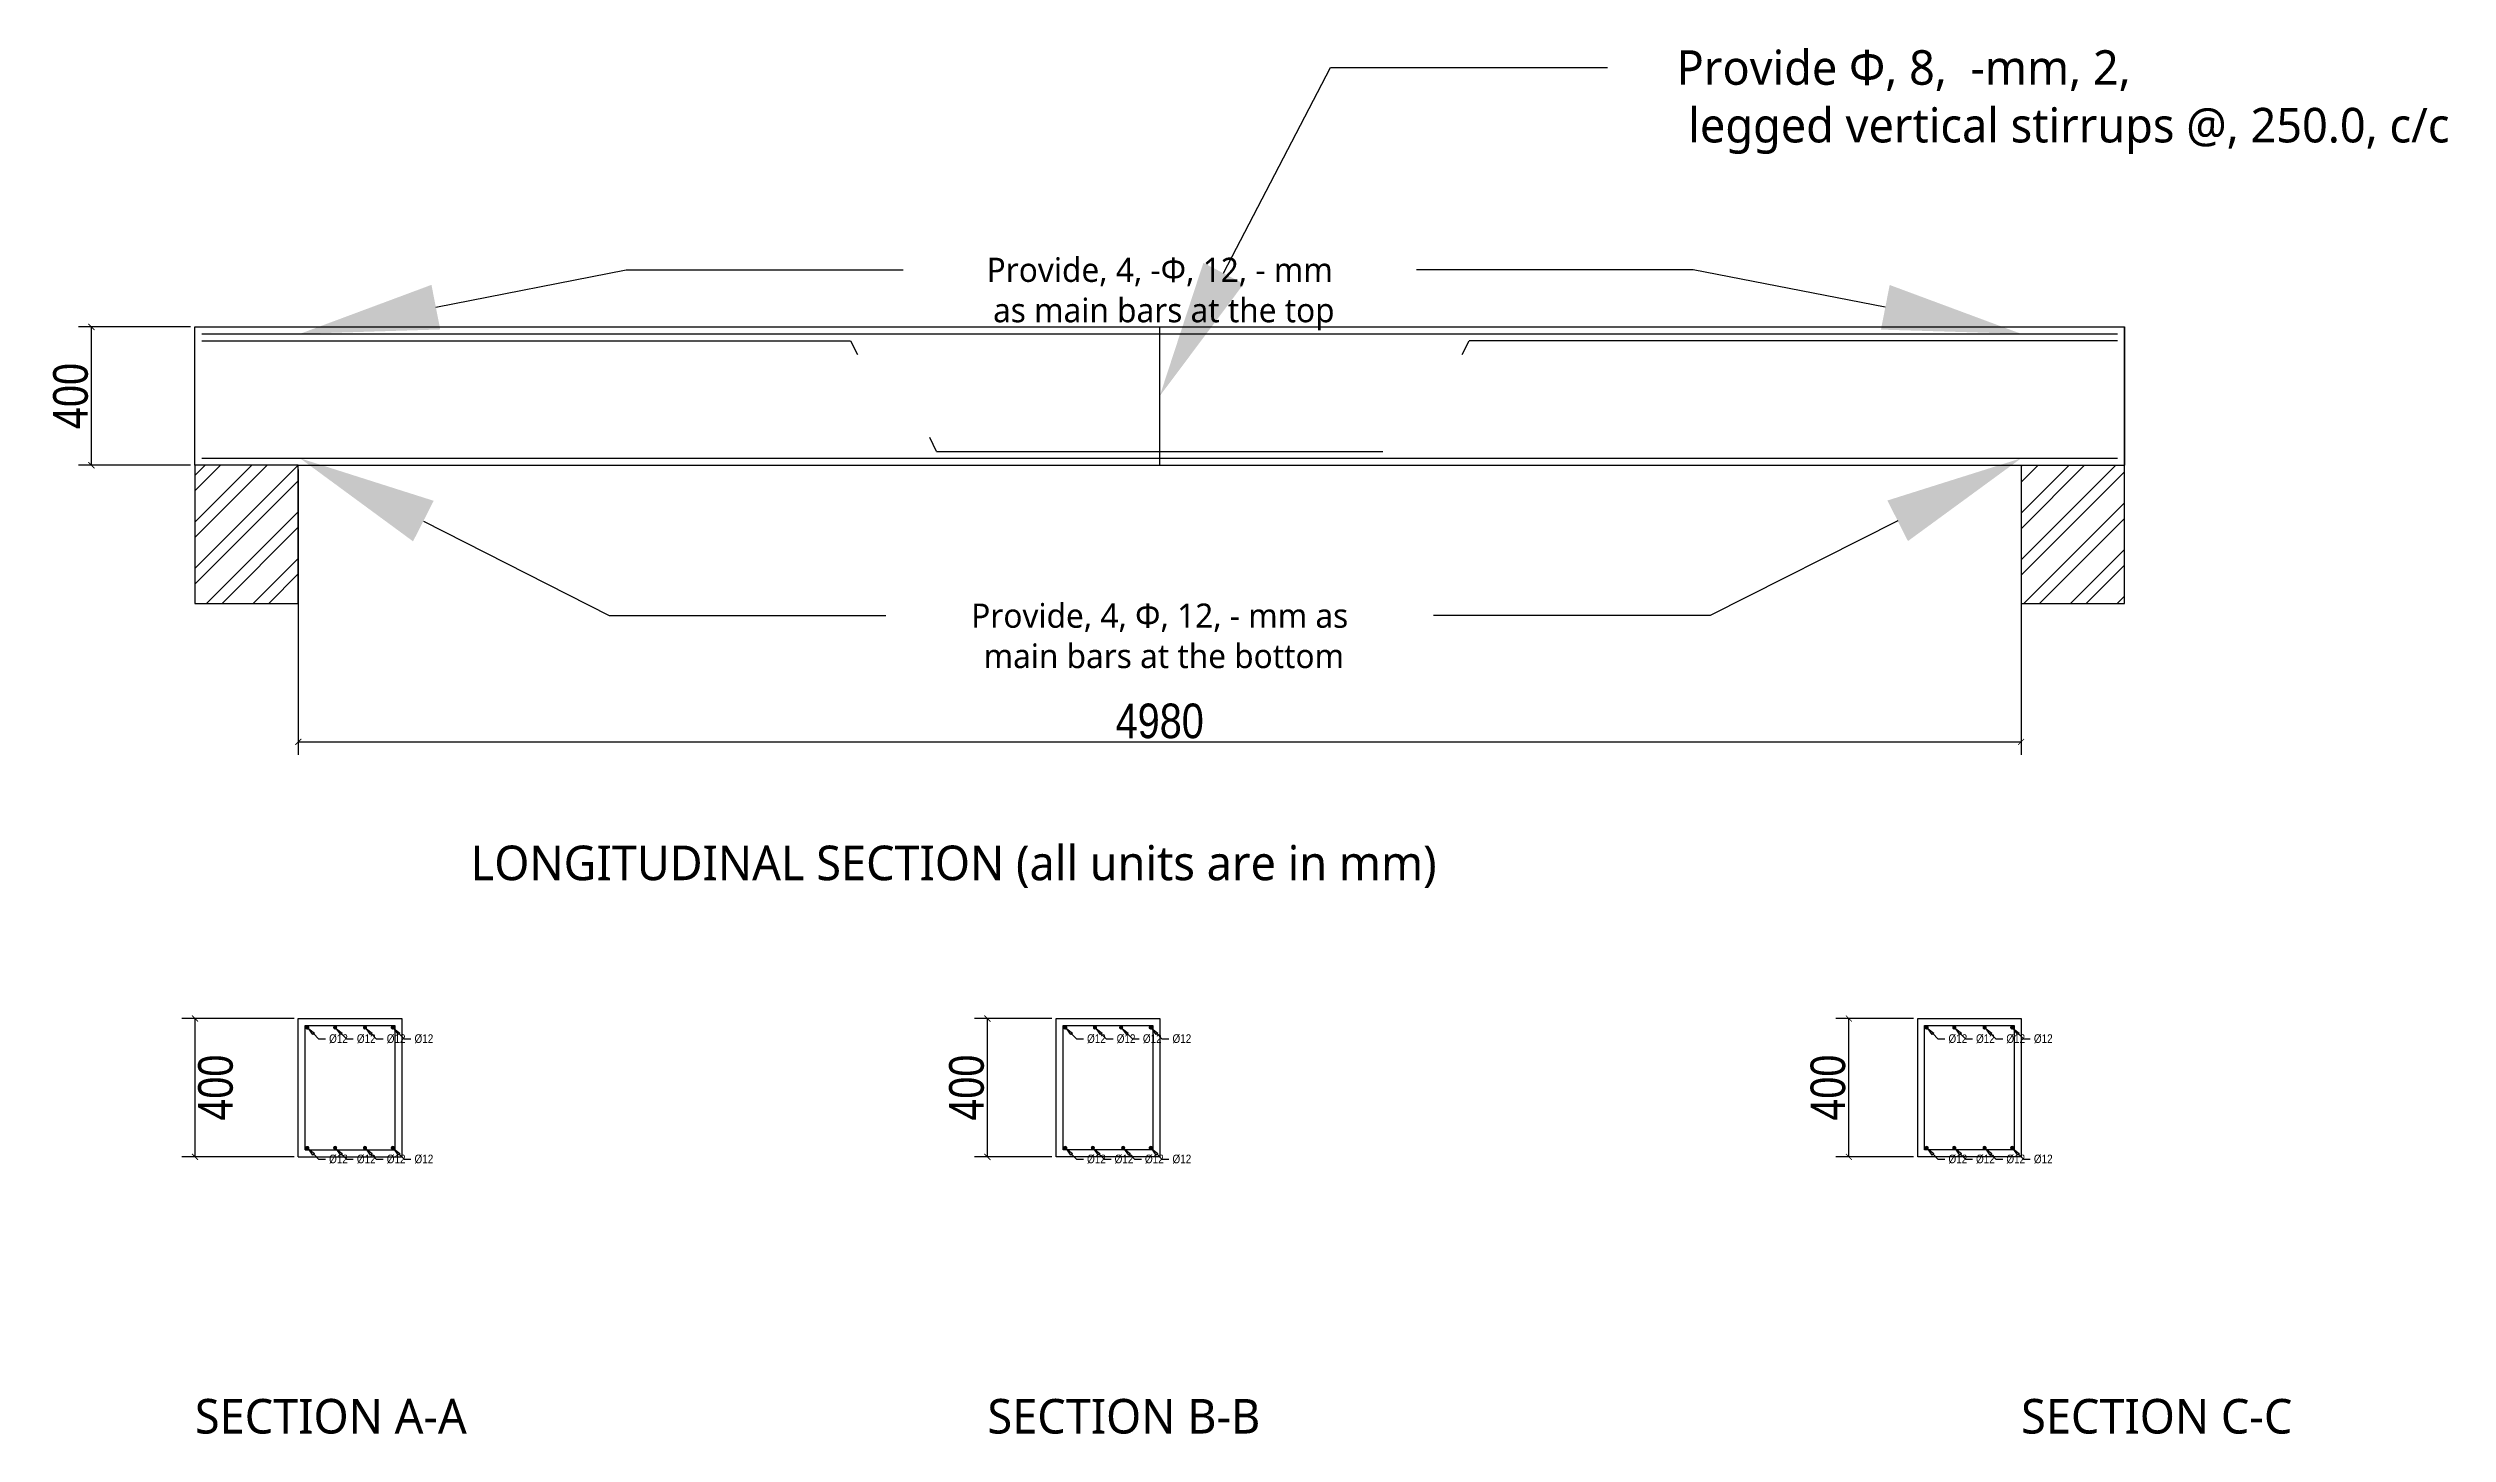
# Model space of a CAD drawing. Header units: millimetres. Extents: x -7.2 to 62.1, y -28 to 12.1.
import ezdxf
from ezdxf import colors
from ezdxf.entities.mleader import LeaderData, LeaderLine
from ezdxf.math import Vec2, Vec3

# ---------------------------------------------------------------- set-up
doc = ezdxf.new("R2010")
doc.units = ezdxf.units.MM
doc.styles.add('OpenSans', font='OpenSans-Regular.ttf')
doc.styles.add('OpenSansCondensed-Light', font='OpenSansCondensed-Light.ttf')
doc.dimstyles.new('EZ_RADIUS', dxfattribs={"dimtxt": 0.25, "dimasz": 0.25, "dimexe": 0.375, "dimexo": 0.125, "dimgap": 0.1, "dimtad": 1, "dimlfac": 100, "dimzin": 12, "dimdsep": 46, "dimtxsty": 'OpenSansCondensed-Light', "dimblk": 'CLOSEDBLANK', "dimcen": 0, "dimazin": 3, "dimtfac": 0.5, "dimtofl": 0, "dimtmove": 1, "dimatfit": 3})
doc.dimstyles.new('EZDXF', dxfattribs={"dimtxt": 1, "dimasz": 0.175, "dimexe": 0.375, "dimexo": 0.125, "dimgap": 0.1, "dimtad": 1, "dimlfac": 100, "dimzin": 12, "dimdsep": 46, "dimtxsty": 'OpenSansCondensed-Light', "dimblk": 'ARCHTICK', "dimcen": 2.5, "dimazin": 3, "dimtfac": 0.5, "dimtmove": 2, "dimatfit": 3})

# ---------------------------------------------------------------- blocks, each defined once
blk = doc.blocks.new('_ARCHTICK')
at = {"color": 0, "linetype": 'BYBLOCK', "const_width": 0.15}
blk.add_lwpolyline([(-0.5, -0.5), (0.5, 0.5)], dxfattribs=at)
blk = doc.blocks.new('_CLOSEDBLANK')
at = {"color": 0, "linetype": 'BYBLOCK'}
blk.add_lwpolyline([(-1, 0.16), (0, 0), (-1, -0.16)], close=True, dxfattribs=at)
blk = doc.blocks.new('*D1')
for p, q in [((0.444, -16.444), (0.585, -16.585)), ((0.585, -16.585), (0.785, -16.585))]:
    blk.add_line(p, q)
at = {"layer": 'Defpoints'}
for p in [(0.26, -16.26), (0.302, -16.302)]:
    blk.add_point(p, dxfattribs=at)
at = {"layer": 'dimensions', "xscale": 0.2, "yscale": 0.2, "rotation": 134.9999999999996}
blk.add_blockref('_CLOSEDBLANK', (0.302, -16.302), dxfattribs=at)
at = {"layer": 'dimensions', "insert": (1.16, -16.585), "char_height": 0.25, "attachment_point": 5, "style": 'OpenSansCondensed-Light'}
blk.add_mtext('%%c12', dxfattribs=at)
blk = doc.blocks.new('*D2')
for p, q in [((1.247, -16.444), (1.389, -16.585)), ((1.389, -16.585), (1.589, -16.585))]:
    blk.add_line(p, q)
at = {"layer": 'Defpoints'}
for p in [(1.063, -16.26), (1.106, -16.302)]:
    blk.add_point(p, dxfattribs=at)
at = {"layer": 'dimensions', "xscale": 0.2, "yscale": 0.2, "rotation": 134.99999999999955}
blk.add_blockref('_CLOSEDBLANK', (1.106, -16.302), dxfattribs=at)
at = {"layer": 'dimensions', "insert": (1.964, -16.585), "char_height": 0.25, "attachment_point": 5, "style": 'OpenSansCondensed-Light'}
blk.add_mtext('%%c12', dxfattribs=at)
blk = doc.blocks.new('*D3')
for p, q in [((2.111, -16.444), (2.252, -16.585)), ((2.252, -16.585), (2.452, -16.585))]:
    blk.add_line(p, q)
at = {"layer": 'Defpoints'}
for p in [(1.927, -16.26), (1.969, -16.302)]:
    blk.add_point(p, dxfattribs=at)
at = {"layer": 'dimensions', "xscale": 0.2, "yscale": 0.2, "rotation": 134.99999999999955}
blk.add_blockref('_CLOSEDBLANK', (1.969, -16.302), dxfattribs=at)
at = {"layer": 'dimensions', "insert": (2.827, -16.585), "char_height": 0.25, "attachment_point": 5, "style": 'OpenSansCondensed-Light'}
blk.add_mtext('%%c12', dxfattribs=at)
blk = doc.blocks.new('*D4')
for p, q in [((2.914, -16.444), (3.055, -16.585)), ((3.055, -16.585), (3.255, -16.585))]:
    blk.add_line(p, q)
at = {"layer": 'Defpoints'}
for p in [(2.73, -16.26), (2.772, -16.302)]:
    blk.add_point(p, dxfattribs=at)
at = {"layer": 'dimensions', "xscale": 0.2, "yscale": 0.2, "rotation": 134.9999999999997}
blk.add_blockref('_CLOSEDBLANK', (2.772, -16.302), dxfattribs=at)
at = {"layer": 'dimensions', "insert": (3.63, -16.585), "char_height": 0.25, "attachment_point": 5, "style": 'OpenSansCondensed-Light'}
blk.add_mtext('%%c12', dxfattribs=at)
blk = doc.blocks.new('*D5')
for p, q in [((0.444, -19.924), (0.585, -20.065)), ((0.585, -20.065), (0.785, -20.065))]:
    blk.add_line(p, q)
at = {"layer": 'Defpoints'}
for p in [(0.26, -19.74), (0.302, -19.782)]:
    blk.add_point(p, dxfattribs=at)
at = {"layer": 'dimensions', "xscale": 0.2, "yscale": 0.2, "rotation": 134.9999999999996}
blk.add_blockref('_CLOSEDBLANK', (0.302, -19.782), dxfattribs=at)
at = {"layer": 'dimensions', "insert": (1.16, -20.065), "char_height": 0.25, "attachment_point": 5, "style": 'OpenSansCondensed-Light'}
blk.add_mtext('%%c12', dxfattribs=at)
blk = doc.blocks.new('*D6')
for p, q in [((1.247, -19.924), (1.389, -20.065)), ((1.389, -20.065), (1.589, -20.065))]:
    blk.add_line(p, q)
at = {"layer": 'Defpoints'}
for p in [(1.063, -19.74), (1.106, -19.782)]:
    blk.add_point(p, dxfattribs=at)
at = {"layer": 'dimensions', "xscale": 0.2, "yscale": 0.2, "rotation": 134.99999999999955}
blk.add_blockref('_CLOSEDBLANK', (1.106, -19.782), dxfattribs=at)
at = {"layer": 'dimensions', "insert": (1.964, -20.065), "char_height": 0.25, "attachment_point": 5, "style": 'OpenSansCondensed-Light'}
blk.add_mtext('%%c12', dxfattribs=at)
blk = doc.blocks.new('*D7')
for p, q in [((2.111, -19.924), (2.252, -20.065)), ((2.252, -20.065), (2.452, -20.065))]:
    blk.add_line(p, q)
at = {"layer": 'Defpoints'}
for p in [(1.927, -19.74), (1.969, -19.782)]:
    blk.add_point(p, dxfattribs=at)
at = {"layer": 'dimensions', "xscale": 0.2, "yscale": 0.2, "rotation": 134.99999999999955}
blk.add_blockref('_CLOSEDBLANK', (1.969, -19.782), dxfattribs=at)
at = {"layer": 'dimensions', "insert": (2.827, -20.065), "char_height": 0.25, "attachment_point": 5, "style": 'OpenSansCondensed-Light'}
blk.add_mtext('%%c12', dxfattribs=at)
blk = doc.blocks.new('*D8')
for p, q in [((2.914, -19.924), (3.055, -20.065)), ((3.055, -20.065), (3.255, -20.065))]:
    blk.add_line(p, q)
at = {"layer": 'Defpoints'}
for p in [(2.73, -19.74), (2.772, -19.782)]:
    blk.add_point(p, dxfattribs=at)
at = {"layer": 'dimensions', "xscale": 0.2, "yscale": 0.2, "rotation": 134.9999999999997}
blk.add_blockref('_CLOSEDBLANK', (2.772, -19.782), dxfattribs=at)
at = {"layer": 'dimensions', "insert": (3.63, -20.065), "char_height": 0.25, "attachment_point": 5, "style": 'OpenSansCondensed-Light'}
blk.add_mtext('%%c12', dxfattribs=at)
blk = doc.blocks.new('*D12')
for p, q in [((22.354, -16.444), (22.495, -16.585)), ((22.495, -16.585), (22.695, -16.585))]:
    blk.add_line(p, q)
at = {"layer": 'Defpoints'}
for p in [(22.17, -16.26), (22.212, -16.302)]:
    blk.add_point(p, dxfattribs=at)
at = {"layer": 'dimensions', "xscale": 0.2, "yscale": 0.2, "rotation": 135}
blk.add_blockref('_CLOSEDBLANK', (22.212, -16.302), dxfattribs=at)
at = {"layer": 'dimensions', "insert": (23.07, -16.585), "char_height": 0.25, "attachment_point": 5, "style": 'OpenSansCondensed-Light'}
blk.add_mtext('%%c12', dxfattribs=at)
blk = doc.blocks.new('*D13')
for p, q in [((23.211, -16.444), (23.352, -16.585)), ((23.352, -16.585), (23.552, -16.585))]:
    blk.add_line(p, q)
at = {"layer": 'Defpoints'}
for p in [(23.027, -16.26), (23.069, -16.302)]:
    blk.add_point(p, dxfattribs=at)
at = {"layer": 'dimensions', "xscale": 0.2, "yscale": 0.2, "rotation": 135}
blk.add_blockref('_CLOSEDBLANK', (23.069, -16.302), dxfattribs=at)
at = {"layer": 'dimensions', "insert": (23.927, -16.585), "char_height": 0.25, "attachment_point": 5, "style": 'OpenSansCondensed-Light'}
blk.add_mtext('%%c12', dxfattribs=at)
blk = doc.blocks.new('*D14')
for p, q in [((23.967, -16.444), (24.109, -16.585)), ((24.109, -16.585), (24.309, -16.585))]:
    blk.add_line(p, q)
at = {"layer": 'Defpoints'}
for p in [(23.783, -16.26), (23.826, -16.302)]:
    blk.add_point(p, dxfattribs=at)
at = {"layer": 'dimensions', "xscale": 0.2, "yscale": 0.2, "rotation": 135}
blk.add_blockref('_CLOSEDBLANK', (23.826, -16.302), dxfattribs=at)
at = {"layer": 'dimensions', "insert": (24.684, -16.585), "char_height": 0.25, "attachment_point": 5, "style": 'OpenSansCondensed-Light'}
blk.add_mtext('%%c12', dxfattribs=at)
blk = doc.blocks.new('*D15')
for p, q in [((24.824, -16.444), (24.965, -16.585)), ((24.965, -16.585), (25.165, -16.585))]:
    blk.add_line(p, q)
at = {"layer": 'Defpoints'}
for p in [(24.64, -16.26), (24.682, -16.302)]:
    blk.add_point(p, dxfattribs=at)
at = {"layer": 'dimensions', "xscale": 0.2, "yscale": 0.2, "rotation": 135}
blk.add_blockref('_CLOSEDBLANK', (24.682, -16.302), dxfattribs=at)
at = {"layer": 'dimensions', "insert": (25.54, -16.585), "char_height": 0.25, "attachment_point": 5, "style": 'OpenSansCondensed-Light'}
blk.add_mtext('%%c12', dxfattribs=at)
blk = doc.blocks.new('*D16')
for p, q in [((22.354, -19.924), (22.495, -20.065)), ((22.495, -20.065), (22.695, -20.065))]:
    blk.add_line(p, q)
at = {"layer": 'Defpoints'}
for p in [(22.17, -19.74), (22.212, -19.782)]:
    blk.add_point(p, dxfattribs=at)
at = {"layer": 'dimensions', "xscale": 0.2, "yscale": 0.2, "rotation": 135}
blk.add_blockref('_CLOSEDBLANK', (22.212, -19.782), dxfattribs=at)
at = {"layer": 'dimensions', "insert": (23.07, -20.065), "char_height": 0.25, "attachment_point": 5, "style": 'OpenSansCondensed-Light'}
blk.add_mtext('%%c12', dxfattribs=at)
blk = doc.blocks.new('*D17')
for p, q in [((23.151, -19.924), (23.292, -20.065)), ((23.292, -20.065), (23.492, -20.065))]:
    blk.add_line(p, q)
at = {"layer": 'Defpoints'}
for p in [(22.967, -19.74), (23.009, -19.782)]:
    blk.add_point(p, dxfattribs=at)
at = {"layer": 'dimensions', "xscale": 0.2, "yscale": 0.2, "rotation": 135}
blk.add_blockref('_CLOSEDBLANK', (23.009, -19.782), dxfattribs=at)
at = {"layer": 'dimensions', "insert": (23.867, -20.065), "char_height": 0.25, "attachment_point": 5, "style": 'OpenSansCondensed-Light'}
blk.add_mtext('%%c12', dxfattribs=at)
blk = doc.blocks.new('*D18')
for p, q in [((24.027, -19.924), (24.169, -20.065)), ((24.169, -20.065), (24.369, -20.065))]:
    blk.add_line(p, q)
at = {"layer": 'Defpoints'}
for p in [(23.843, -19.74), (23.886, -19.782)]:
    blk.add_point(p, dxfattribs=at)
at = {"layer": 'dimensions', "xscale": 0.2, "yscale": 0.2, "rotation": 135}
blk.add_blockref('_CLOSEDBLANK', (23.886, -19.782), dxfattribs=at)
at = {"layer": 'dimensions', "insert": (24.744, -20.065), "char_height": 0.25, "attachment_point": 5, "style": 'OpenSansCondensed-Light'}
blk.add_mtext('%%c12', dxfattribs=at)
blk = doc.blocks.new('*D19')
for p, q in [((24.824, -19.924), (24.965, -20.065)), ((24.965, -20.065), (25.165, -20.065))]:
    blk.add_line(p, q)
at = {"layer": 'Defpoints'}
for p in [(24.64, -19.74), (24.682, -19.782)]:
    blk.add_point(p, dxfattribs=at)
at = {"layer": 'dimensions', "xscale": 0.2, "yscale": 0.2, "rotation": 135}
blk.add_blockref('_CLOSEDBLANK', (24.682, -19.782), dxfattribs=at)
at = {"layer": 'dimensions', "insert": (25.54, -20.065), "char_height": 0.25, "attachment_point": 5, "style": 'OpenSansCondensed-Light'}
blk.add_mtext('%%c12', dxfattribs=at)
blk = doc.blocks.new('*D21')
for p, q in [((47.254, -16.444), (47.395, -16.585)), ((47.395, -16.585), (47.595, -16.585))]:
    blk.add_line(p, q)
at = {"layer": 'Defpoints'}
for p in [(47.07, -16.26), (47.112, -16.302)]:
    blk.add_point(p, dxfattribs=at)
at = {"layer": 'dimensions', "xscale": 0.2, "yscale": 0.2, "rotation": 135}
blk.add_blockref('_CLOSEDBLANK', (47.112, -16.302), dxfattribs=at)
at = {"layer": 'dimensions', "insert": (47.97, -16.585), "char_height": 0.25, "attachment_point": 5, "style": 'OpenSansCondensed-Light'}
blk.add_mtext('%%c12', dxfattribs=at)
blk = doc.blocks.new('*D22')
for p, q in [((48.051, -16.444), (48.192, -16.585)), ((48.192, -16.585), (48.392, -16.585))]:
    blk.add_line(p, q)
at = {"layer": 'Defpoints'}
for p in [(47.867, -16.26), (47.909, -16.302)]:
    blk.add_point(p, dxfattribs=at)
at = {"layer": 'dimensions', "xscale": 0.2, "yscale": 0.2, "rotation": 135}
blk.add_blockref('_CLOSEDBLANK', (47.909, -16.302), dxfattribs=at)
at = {"layer": 'dimensions', "insert": (48.767, -16.585), "char_height": 0.25, "attachment_point": 5, "style": 'OpenSansCondensed-Light'}
blk.add_mtext('%%c12', dxfattribs=at)
blk = doc.blocks.new('*D23')
for p, q in [((48.927, -16.444), (49.069, -16.585)), ((49.069, -16.585), (49.269, -16.585))]:
    blk.add_line(p, q)
at = {"layer": 'Defpoints'}
for p in [(48.743, -16.26), (48.786, -16.302)]:
    blk.add_point(p, dxfattribs=at)
at = {"layer": 'dimensions', "xscale": 0.2, "yscale": 0.2, "rotation": 135}
blk.add_blockref('_CLOSEDBLANK', (48.786, -16.302), dxfattribs=at)
at = {"layer": 'dimensions', "insert": (49.644, -16.585), "char_height": 0.25, "attachment_point": 5, "style": 'OpenSansCondensed-Light'}
blk.add_mtext('%%c12', dxfattribs=at)
blk = doc.blocks.new('*D24')
for p, q in [((49.724, -16.444), (49.865, -16.585)), ((49.865, -16.585), (50.065, -16.585))]:
    blk.add_line(p, q)
at = {"layer": 'Defpoints'}
for p in [(49.54, -16.26), (49.582, -16.302)]:
    blk.add_point(p, dxfattribs=at)
at = {"layer": 'dimensions', "xscale": 0.2, "yscale": 0.2, "rotation": 135}
blk.add_blockref('_CLOSEDBLANK', (49.582, -16.302), dxfattribs=at)
at = {"layer": 'dimensions', "insert": (50.44, -16.585), "char_height": 0.25, "attachment_point": 5, "style": 'OpenSansCondensed-Light'}
blk.add_mtext('%%c12', dxfattribs=at)
blk = doc.blocks.new('*D25')
for p, q in [((47.254, -19.924), (47.395, -20.065)), ((47.395, -20.065), (47.595, -20.065))]:
    blk.add_line(p, q)
at = {"layer": 'Defpoints'}
for p in [(47.07, -19.74), (47.112, -19.782)]:
    blk.add_point(p, dxfattribs=at)
at = {"layer": 'dimensions', "xscale": 0.2, "yscale": 0.2, "rotation": 135}
blk.add_blockref('_CLOSEDBLANK', (47.112, -19.782), dxfattribs=at)
at = {"layer": 'dimensions', "insert": (47.97, -20.065), "char_height": 0.25, "attachment_point": 5, "style": 'OpenSansCondensed-Light'}
blk.add_mtext('%%c12', dxfattribs=at)
blk = doc.blocks.new('*D26')
for p, q in [((48.051, -19.924), (48.192, -20.065)), ((48.192, -20.065), (48.392, -20.065))]:
    blk.add_line(p, q)
at = {"layer": 'Defpoints'}
for p in [(47.867, -19.74), (47.909, -19.782)]:
    blk.add_point(p, dxfattribs=at)
at = {"layer": 'dimensions', "xscale": 0.2, "yscale": 0.2, "rotation": 135}
blk.add_blockref('_CLOSEDBLANK', (47.909, -19.782), dxfattribs=at)
at = {"layer": 'dimensions', "insert": (48.767, -20.065), "char_height": 0.25, "attachment_point": 5, "style": 'OpenSansCondensed-Light'}
blk.add_mtext('%%c12', dxfattribs=at)
blk = doc.blocks.new('*D27')
for p, q in [((48.927, -19.924), (49.069, -20.065)), ((49.069, -20.065), (49.269, -20.065))]:
    blk.add_line(p, q)
at = {"layer": 'Defpoints'}
for p in [(48.743, -19.74), (48.786, -19.782)]:
    blk.add_point(p, dxfattribs=at)
at = {"layer": 'dimensions', "xscale": 0.2, "yscale": 0.2, "rotation": 135}
blk.add_blockref('_CLOSEDBLANK', (48.786, -19.782), dxfattribs=at)
at = {"layer": 'dimensions', "insert": (49.644, -20.065), "char_height": 0.25, "attachment_point": 5, "style": 'OpenSansCondensed-Light'}
blk.add_mtext('%%c12', dxfattribs=at)
blk = doc.blocks.new('*D28')
for p, q in [((49.724, -19.924), (49.865, -20.065)), ((49.865, -20.065), (50.065, -20.065))]:
    blk.add_line(p, q)
at = {"layer": 'Defpoints'}
for p in [(49.54, -19.74), (49.582, -19.782)]:
    blk.add_point(p, dxfattribs=at)
at = {"layer": 'dimensions', "xscale": 0.2, "yscale": 0.2, "rotation": 135}
blk.add_blockref('_CLOSEDBLANK', (49.582, -19.782), dxfattribs=at)
at = {"layer": 'dimensions', "insert": (50.44, -20.065), "char_height": 0.25, "attachment_point": 5, "style": 'OpenSansCondensed-Light'}
blk.add_mtext('%%c12', dxfattribs=at)

msp = doc.modelspace()

# ---------------------------------------------------------------- hatches: boundary and pattern name
h = msp.add_hatch()
h.set_pattern_fill('ANSI32', scale=0.1)
h.paths.add_polyline_path([(0, 0), (-2.99, 0), (-2.99, -4), (0, -4)])
h = msp.add_hatch()
h.set_pattern_fill('ANSI32', scale=0.1)
h.paths.add_polyline_path([(49.8, 0), (52.79, 0), (52.79, -4), (49.8, -4)])
h = msp.add_hatch(color=7)
h.dxf.hatch_style = 1
edge = h.paths.add_edge_path()
edge.add_arc((0.26, -16.26), 0.06, 0, 360)
h = msp.add_hatch(color=7)
h.dxf.hatch_style = 1
edge = h.paths.add_edge_path()
edge.add_arc((1.06333, -16.26), 0.06, 0, 360)
h = msp.add_hatch(color=7)
h.dxf.hatch_style = 1
edge = h.paths.add_edge_path()
edge.add_arc((1.92667, -16.26), 0.06, 0, 360)
h = msp.add_hatch(color=7)
h.dxf.hatch_style = 1
edge = h.paths.add_edge_path()
edge.add_arc((2.73, -16.26), 0.06, 0, 360)
h = msp.add_hatch(color=7)
h.dxf.hatch_style = 1
edge = h.paths.add_edge_path()
edge.add_arc((22.17, -16.26), 0.06, 0, 360)
h = msp.add_hatch(color=7)
h.dxf.hatch_style = 1
edge = h.paths.add_edge_path()
edge.add_arc((23.02667, -16.26), 0.06, 0, 360)
h = msp.add_hatch(color=7)
h.dxf.hatch_style = 1
edge = h.paths.add_edge_path()
edge.add_arc((23.78333, -16.26), 0.06, 0, 360)
h = msp.add_hatch(color=7)
h.dxf.hatch_style = 1
edge = h.paths.add_edge_path()
edge.add_arc((24.64, -16.26), 0.06, 0, 360)
h = msp.add_hatch(color=7)
h.dxf.hatch_style = 1
edge = h.paths.add_edge_path()
edge.add_arc((47.07, -16.26), 0.06, 0, 360)
h = msp.add_hatch(color=7)
h.dxf.hatch_style = 1
edge = h.paths.add_edge_path()
edge.add_arc((47.86667, -16.26), 0.06, 0, 360)
h = msp.add_hatch(color=7)
h.dxf.hatch_style = 1
edge = h.paths.add_edge_path()
edge.add_arc((48.74333, -16.26), 0.06, 0, 360)
h = msp.add_hatch(color=7)
h.dxf.hatch_style = 1
edge = h.paths.add_edge_path()
edge.add_arc((49.54, -16.26), 0.06, 0, 360)
h = msp.add_hatch(color=7)
h.dxf.hatch_style = 1
edge = h.paths.add_edge_path()
edge.add_arc((0.26, -19.74), 0.06, 0, 360)
h = msp.add_hatch(color=7)
h.dxf.hatch_style = 1
edge = h.paths.add_edge_path()
edge.add_arc((1.06333, -19.74), 0.06, 0, 360)
h = msp.add_hatch(color=7)
h.dxf.hatch_style = 1
edge = h.paths.add_edge_path()
edge.add_arc((1.92667, -19.74), 0.06, 0, 360)
h = msp.add_hatch(color=7)
h.dxf.hatch_style = 1
edge = h.paths.add_edge_path()
edge.add_arc((2.73, -19.74), 0.06, 0, 360)
h = msp.add_hatch(color=7)
h.dxf.hatch_style = 1
edge = h.paths.add_edge_path()
edge.add_arc((22.17, -19.74), 0.06, 0, 360)
h = msp.add_hatch(color=7)
h.dxf.hatch_style = 1
edge = h.paths.add_edge_path()
edge.add_arc((22.96667, -19.74), 0.06, 0, 360)
h = msp.add_hatch(color=7)
h.dxf.hatch_style = 1
edge = h.paths.add_edge_path()
edge.add_arc((23.84333, -19.74), 0.06, 0, 360)
h = msp.add_hatch(color=7)
h.dxf.hatch_style = 1
edge = h.paths.add_edge_path()
edge.add_arc((24.64, -19.74), 0.06, 0, 360)
h = msp.add_hatch(color=7)
h.dxf.hatch_style = 1
edge = h.paths.add_edge_path()
edge.add_arc((47.07, -19.74), 0.06, 0, 360)
h = msp.add_hatch(color=7)
h.dxf.hatch_style = 1
edge = h.paths.add_edge_path()
edge.add_arc((47.86667, -19.74), 0.06, 0, 360)
h = msp.add_hatch(color=7)
h.dxf.hatch_style = 1
edge = h.paths.add_edge_path()
edge.add_arc((48.74333, -19.74), 0.06, 0, 360)
h = msp.add_hatch(color=7)
h.dxf.hatch_style = 1
edge = h.paths.add_edge_path()
edge.add_arc((49.54, -19.74), 0.06, 0, 360)

# ---------------------------------------------------------------- linework, layer by layer
for p, q in [((-2.99, 0), (-2.99, 4)), ((-2.99, 4), (0, 4)), ((-2.79, 3.8), (52.59, 3.8)), ((-2.79, 3.6), (15.96, 3.6)), ((0, 4), (52.79, 4)), ((15.96, 3.6), (16.16, 3.2)), ((24.9, 0), (24.9, 4)), ((33.64, 3.2), (33.84, 3.6)), ((52.59, 3.6), (33.84, 3.6)), ((52.79, 4), (52.79, 0)), ((52.79, -4), (52.79, 4)), ((18.45, 0.4), (18.25, 0.8)), ((0, 0), (-2.99, 0)), ((-2.99, 0), (-2.99, -4)), ((-2.79, 0.2), (52.59, 0.2)), ((0, 0), (52.79, 0)), ((0, -4), (0, 0)), ((18.45, 0.4), (31.35, 0.4)), ((49.8, 0), (49.8, -4)), ((-2.99, -4), (0, -4)), ((49.8, -4), (52.79, -4)), ((0, -20), (0, -16)), ((0, -16), (2.99, -16)), ((0.2, -19.8), (0.2, -16.2)), ((0.2, -16.2), (2.79, -16.2)), ((2.79, -16.2), (2.79, -19.8)), ((2.99, -16), (2.99, -20)), ((21.91, -20), (21.91, -16)), ((21.91, -16), (24.9, -16)), ((22.11, -19.8), (22.11, -16.2)), ((22.11, -16.2), (24.7, -16.2)), ((24.7, -16.2), (24.7, -19.8)), ((24.9, -16), (24.9, -20)), ((46.81, -20), (46.81, -16)), ((46.81, -16), (49.8, -16)), ((47.01, -19.8), (47.01, -16.2)), ((47.01, -16.2), (49.6, -16.2)), ((49.6, -16.2), (49.6, -19.8)), ((49.8, -16), (49.8, -20)), ((0, -20), (2.99, -20)), ((0.2, -19.8), (2.79, -19.8)), ((24.9, -20), (21.91, -20)), ((24.7, -19.8), (22.11, -19.8)), ((49.8, -20), (46.81, -20)), ((49.6, -19.8), (47.01, -19.8))]:
    msp.add_line(p, q)

# ---------------------------------------------------------------- texts
at = {"color": 7, "style": 'OpenSans'}
for s, p in [('LONGITUDINAL SECTION (all units are in mm)', (4.98, -12)), ('SECTION A-A', (-2.99, -28)), ('SECTION B-B', (19.92, -28)), ('SECTION C-C', (49.8, -28))]:
    msp.add_text(s, height=1, dxfattribs=at).set_placement(p)

# ---------------------------------------------------------------- dimensions: what is measured, and where the dimension line sits
for base, p1, p2 in [((-5.98, 0), (-2.99, 0), (-2.99, 4)), ((-2.99, -16), (0, -16), (0, -20)), ((19.92, -20), (21.91, -20), (21.91, -16)), ((44.82, -20), (46.81, -20), (46.81, -16))]:
    msp.add_linear_dim(base=base, p1=p1, p2=p2, angle=90, dimstyle='EZDXF').render()
msp.add_linear_dim(base=(0, -8), p1=(0, 0), p2=(49.8, 0), dimstyle='EZDXF').render()
at = {"layer": 'dimensions'}
for p1, p2, picture, middle in [((0.21757, -16.21757), (0.30243, -16.30243), '*D1', (0.58527, -16.58527)), ((1.02091, -16.21757), (1.10576, -16.30243), '*D2', (1.3886, -16.58527)), ((1.88424, -16.21757), (1.96909, -16.30243), '*D3', (2.25194, -16.58527)), ((2.68757, -16.21757), (2.77243, -16.30243), '*D4', (3.05527, -16.58527)), ((22.12757, -16.21757), (22.21243, -16.30243), '*D12', (22.49527, -16.58527)), ((22.98424, -16.21757), (23.06909, -16.30243), '*D13', (23.35194, -16.58527)), ((23.74091, -16.21757), (23.82576, -16.30243), '*D14', (24.1086, -16.58527)), ((24.59757, -16.21757), (24.68243, -16.30243), '*D15', (24.96527, -16.58527)), ((47.02757, -16.21757), (47.11243, -16.30243), '*D21', (47.39527, -16.58527)), ((47.82424, -16.21757), (47.90909, -16.30243), '*D22', (48.19194, -16.58527)), ((48.70091, -16.21757), (48.78576, -16.30243), '*D23', (49.0686, -16.58527)), ((49.49757, -16.21757), (49.58243, -16.30243), '*D24', (49.86527, -16.58527)), ((0.21757, -19.69757), (0.30243, -19.78243), '*D5', (0.58527, -20.06527)), ((1.02091, -19.69757), (1.10576, -19.78243), '*D6', (1.3886, -20.06527)), ((1.88424, -19.69757), (1.96909, -19.78243), '*D7', (2.25194, -20.06527)), ((2.68757, -19.69757), (2.77243, -19.78243), '*D8', (3.05527, -20.06527)), ((22.12757, -19.69757), (22.21243, -19.78243), '*D16', (22.49527, -20.06527)), ((22.92424, -19.69757), (23.00909, -19.78243), '*D17', (23.29194, -20.06527)), ((23.80091, -19.69757), (23.88576, -19.78243), '*D18', (24.1686, -20.06527)), ((24.59757, -19.69757), (24.68243, -19.78243), '*D19', (24.96527, -20.06527)), ((47.02757, -19.69757), (47.11243, -19.78243), '*D25', (47.39527, -20.06527)), ((47.82424, -19.69757), (47.90909, -19.78243), '*D26', (48.19194, -20.06527)), ((48.70091, -19.69757), (48.78576, -19.78243), '*D27', (49.0686, -20.06527)), ((49.49757, -19.69757), (49.58243, -19.78243), '*D28', (49.86527, -20.06527))]:
    dim = msp.add_diameter_dim_2p(p1=p1, p2=p2, dimstyle='EZ_RADIUS', override={"dimasz": 0.2, "dimexo": 5000, "dimtad": 0, "dimtoh": 1, "dimlfac": 100}, dxfattribs=at)
    dim.commit()
    dim.dimension.update_dxf_attribs({"geometry": picture, "text_midpoint": middle})

# ---------------------------------------------------------------- leaders
ml = msp.add_multileader_mtext('Standard')
ml.set_content('Provide Φ, 8,  -mm, 2, \\P legged vertical stirrups @, 250.0, c/c', style='OpenSans')
ml.set_leader_properties(linetype='ByLayer')
ml.build(insert=Vec2(0, 0))
ctx = ml.context
ctx.base_point, ctx.char_height = Vec3(37.84, 11.5), 1
notes = []
notes.append((ctx, [(0, (1, 1, 0), (29.84, 11.5), (1, 0), 8, [(0, [(24.9, 2)], 0, [])])]))
ctx.mtext.insert = Vec3(39.84, 12)
ml = msp.add_multileader_mtext('Standard')
ml.set_content('Provide, 4, -Φ, 12, - mm \\P as main bars at the top', style='OpenSans')
ml.set_leader_properties(linetype='ByLayer')
ml.build(insert=Vec2(0, 0))
ctx = ml.context
ctx.base_point, ctx.char_height = Vec3(17.47886, 5.65), 0.7
notes.append((ctx, [(0, (1, 1, 0), (40.32114, 5.65), (-1, 0), 8, [(0, [(49.8, 3.8)], 0, [])]), (1, (1, 1, 0), (9.47886, 5.65), (1, 0), 8, [(0, [(0.0498, 3.8)], 0, [])])]))
ctx.mtext.insert, ctx.mtext.alignment = Vec3(24.9, 6), 2
ml = msp.add_multileader_mtext('Standard')
ml.set_content('Provide, 4, Φ, 12, - mm as \\P main bars at the bottom', style='OpenSans')
ml.set_leader_properties(linetype='ByLayer')
ml.build(insert=Vec2(0, 0))
ctx = ml.context
ctx.base_point, ctx.char_height = Vec3(16.98454, -4.35), 0.7
notes.append((ctx, [(0, (1, 1, 0), (8.98454, -4.35), (1, 0), 8, [(0, [(0.0498, 0.2)], 0, [])]), (1, (1, 1, 0), (40.81546, -4.35), (-1, 0), 8, [(0, [(49.8, 0.2)], 0, [])])]))
ctx.mtext.insert, ctx.mtext.alignment = Vec3(24.9, -4), 2
for ctx, leaders in notes:
    for number, flags, end, landing, length, lines in leaders:
        leader = LeaderData()
        leader.index, (leader.has_last_leader_line, leader.has_dogleg_vector, leader.attachment_direction) = number, flags
        leader.last_leader_point, leader.dogleg_vector, leader.dogleg_length = Vec3(end), Vec3(landing), length
        for number, points, colour, breaks in lines:
            line = LeaderLine()
            line.index, line.vertices, line.color, line.breaks = number, Vec3.list(points), colors.encode_raw_color(colour), breaks
            leader.lines.append(line)
        ctx.leaders.append(leader)

doc.saveas('drawing.dxf')
